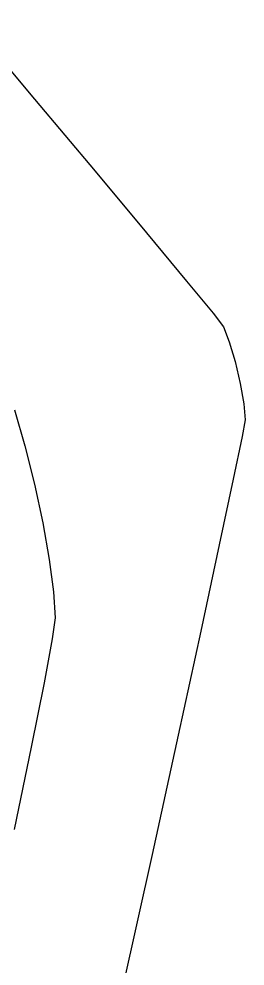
# Model space of a CAD drawing. Header units: metres. Extents: x 708868 to 711043, y 5411316 to 5413138.
# Drawn here: x 709416.56 to 709422.44, y 5411750.23 to 5411774.84 of the extents above; entities that cross this region are included whole.
import ezdxf

# ---------------------------------------------------------------- set-up
doc = ezdxf.new("R2010")
doc.units = ezdxf.units.M
for name, color, linetype in [('Rionegro 2010_Contours', 7, 'Continuous'), ('Rionegro 2014_Contours', 7, 'Continuous'), ('Rionegro 2018_Contours', 7, 'Continuous')]:
    doc.layers.add(name, color=color, linetype=linetype)

msp = doc.modelspace()

# ---------------------------------------------------------------- linework, layer by layer
at = {"layer": 'Rionegro 2010_Contours'}
msp.add_polyline3d([(709415.214, 5411774.837, 241), (709416.967, 5411772.755, 241), (709418.541, 5411770.881, 241), (709419.879, 5411769.282, 241), (709420.921, 5411768.028, 241), (709421.607, 5411767.189, 241), (709421.879, 5411766.834, 241), (709422.029, 5411766.451, 241), (709422.18, 5411765.933, 241), (709422.311, 5411765.366, 241), (709422.404, 5411764.834, 241), (709422.439, 5411764.424, 241), (709422.36, 5411763.989, 241), (709422.132, 5411762.883, 241), (709421.77, 5411761.175, 241), (709421.288, 5411758.935, 241), (709420.701, 5411756.23, 241), (709420.022, 5411753.13, 241), (709419.266, 5411749.704, 241), (709418.448, 5411746.02, 241), (709417.582, 5411742.149, 241), (709416.682, 5411738.158, 241), (709415.762, 5411734.117, 241)], dxfattribs=at)
at = {"layer": 'Rionegro 2014_Contours'}
for points in [[(709415.214, 5411774.837, 241), (709416.967, 5411772.755, 241), (709418.541, 5411770.881, 241), (709419.879, 5411769.282, 241), (709420.921, 5411768.028, 241), (709421.607, 5411767.189, 241), (709421.879, 5411766.834, 241), (709422.029, 5411766.451, 241), (709422.18, 5411765.933, 241), (709422.311, 5411765.366, 241), (709422.404, 5411764.834, 241), (709422.439, 5411764.424, 241), (709422.36, 5411763.989, 241), (709422.132, 5411762.883, 241), (709421.77, 5411761.175, 241), (709421.288, 5411758.935, 241), (709420.701, 5411756.23, 241), (709420.022, 5411753.13, 241), (709419.266, 5411749.704, 241), (709418.448, 5411746.02, 241), (709417.582, 5411742.149, 241), (709416.682, 5411738.158, 241), (709415.762, 5411734.117, 241)], [(709416.451, 5411764.677, 240), (709416.717, 5411763.747, 240), (709416.965, 5411762.749, 240), (709417.181, 5411761.745, 240), (709417.352, 5411760.791, 240), (709417.464, 5411759.949, 240), (709417.503, 5411759.276, 240), (709417.429, 5411758.73, 240), (709417.218, 5411757.587, 240), (709416.884, 5411755.915, 240), (709416.44, 5411753.777, 240)]]:
    msp.add_polyline3d(points, dxfattribs=at)
at = {"layer": 'Rionegro 2018_Contours'}
for points in [[(709415.214, 5411774.837, 241), (709416.967, 5411772.755, 241), (709418.541, 5411770.881, 241), (709419.879, 5411769.282, 241), (709420.921, 5411768.028, 241), (709421.607, 5411767.189, 241), (709421.879, 5411766.834, 241), (709422.029, 5411766.451, 241), (709422.18, 5411765.933, 241), (709422.311, 5411765.366, 241), (709422.404, 5411764.834, 241), (709422.439, 5411764.424, 241), (709422.36, 5411763.989, 241), (709422.132, 5411762.883, 241), (709421.77, 5411761.175, 241), (709421.288, 5411758.935, 241), (709420.701, 5411756.23, 241), (709420.022, 5411753.13, 241), (709419.266, 5411749.704, 241), (709418.448, 5411746.02, 241), (709417.582, 5411742.149, 241), (709416.682, 5411738.158, 241), (709415.762, 5411734.117, 241)], [(709416.451, 5411764.677, 240), (709416.717, 5411763.747, 240), (709416.965, 5411762.749, 240), (709417.181, 5411761.745, 240), (709417.352, 5411760.791, 240), (709417.464, 5411759.949, 240), (709417.503, 5411759.276, 240), (709417.429, 5411758.73, 240), (709417.218, 5411757.587, 240), (709416.884, 5411755.915, 240), (709416.44, 5411753.777, 240)]]:
    msp.add_polyline3d(points, dxfattribs=at)

doc.saveas('drawing.dxf')
